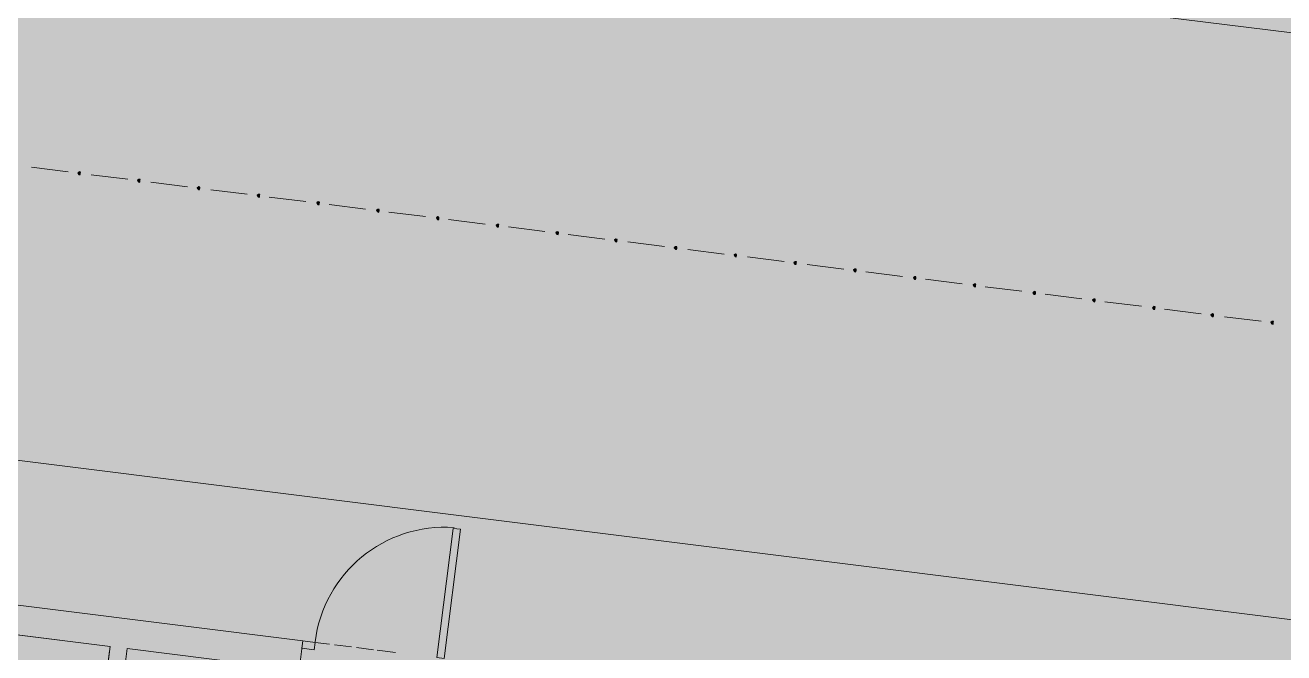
# Model space of a CAD drawing. Header units: metres. Extents: x -4 to 509425, y 7549 to 4732445.
# Drawn here: x 475991.99 to 476000.66, y 4719713.84 to 4719718.17 of the extents above; entities that cross this region are included whole.
import ezdxf

# ---------------------------------------------------------------- set-up
doc = ezdxf.new("R2010")
doc.units = ezdxf.units.M
doc.header["$LTSCALE"] = 0.01
doc.header["$MEASUREMENT"] = 0
doc.layers.get('0').update_dxf_attribs({"lineweight": 0})
doc.layers.add('_SUBESTACIÓN', color=1, linetype='Continuous')
doc.layers.add('SUBESTACION LA VID', color=253, linetype='Continuous')

# ---------------------------------------------------------------- blocks, each defined once
blk = doc.blocks.new('A$Cfff6051d')
at = {"layer": 'SUBESTACION LA VID', "transparency": 33554687}
h = blk.add_hatch(color=256, dxfattribs=at)
h.dxf.hatch_style = 2
h.paths.add_polyline_path([(475992.3676, 4719717.144), (475992.3686, 4719717.1524), (475992.3602, 4719717.1534), (475992.3508, 4719717.1461), (475992.3581, 4719717.1366), (475992.3665, 4719717.1356)])
h = blk.add_hatch(color=256, dxfattribs=at)
h.dxf.hatch_style = 2
h.paths.add_polyline_path([(475992.7792, 4719717.0924), (475992.7802, 4719717.1008), (475992.7718, 4719717.1018), (475992.7624, 4719717.0945), (475992.7697, 4719717.085), (475992.7781, 4719717.084)])
h = blk.add_hatch(color=256, dxfattribs=at)
h.dxf.hatch_style = 2
h.paths.add_polyline_path([(475993.1908, 4719717.0408), (475993.1919, 4719717.0492), (475993.1835, 4719717.0502), (475993.174, 4719717.0429), (475993.1813, 4719717.0334), (475993.1897, 4719717.0324)])
h = blk.add_hatch(color=256, dxfattribs=at)
h.dxf.hatch_style = 2
h.paths.add_polyline_path([(475993.6024, 4719716.9892), (475993.6035, 4719716.9976), (475993.5951, 4719716.9986), (475993.5856, 4719716.9913), (475993.593, 4719716.9818), (475993.6014, 4719716.9808)])
h = blk.add_hatch(color=256, dxfattribs=at)
h.dxf.hatch_style = 2
h.paths.add_polyline_path([(475994.014, 4719716.9376), (475994.0151, 4719716.946), (475994.0067, 4719716.947), (475993.9972, 4719716.9397), (475994.0046, 4719716.9302), (475994.013, 4719716.9292)])
h = blk.add_hatch(color=256, dxfattribs=at)
h.dxf.hatch_style = 2
h.paths.add_polyline_path([(475994.4256, 4719716.886), (475994.4267, 4719716.8944), (475994.4183, 4719716.8954), (475994.4088, 4719716.8881), (475994.4162, 4719716.8786), (475994.4246, 4719716.8776)])
h = blk.add_hatch(color=256, dxfattribs=at)
h.dxf.hatch_style = 2
h.paths.add_polyline_path([(475994.8373, 4719716.8344), (475994.8383, 4719716.8428), (475994.8299, 4719716.8438), (475994.8205, 4719716.8365), (475994.8278, 4719716.827), (475994.8362, 4719716.826)])
h = blk.add_hatch(color=256, dxfattribs=at)
h.dxf.hatch_style = 2
h.paths.add_polyline_path([(475995.2489, 4719716.7828), (475995.2499, 4719716.7912), (475995.2415, 4719716.7922), (475995.2321, 4719716.7849), (475995.2394, 4719716.7754), (475995.2478, 4719716.7744)])
h = blk.add_hatch(color=256, dxfattribs=at)
h.dxf.hatch_style = 2
h.paths.add_polyline_path([(475995.6605, 4719716.7312), (475995.6616, 4719716.7396), (475995.6532, 4719716.7406), (475995.6437, 4719716.7333), (475995.651, 4719716.7238), (475995.6594, 4719716.7228)])
h = blk.add_hatch(color=256, dxfattribs=at)
h.dxf.hatch_style = 2
h.paths.add_polyline_path([(475996.0637, 4719716.6806), (475996.0648, 4719716.689), (475996.0564, 4719716.6901), (475996.0469, 4719716.6827), (475996.0543, 4719716.6733), (475996.0627, 4719716.6722)])
h = blk.add_hatch(color=256, dxfattribs=at)
h.dxf.hatch_style = 2
h.paths.add_polyline_path([(475996.4753, 4719716.629), (475996.4764, 4719716.6374), (475996.468, 4719716.6385), (475996.4585, 4719716.6311), (475996.4659, 4719716.6217), (475996.4743, 4719716.6206)])
h = blk.add_hatch(color=256, dxfattribs=at)
h.dxf.hatch_style = 2
h.paths.add_polyline_path([(475996.8869, 4719716.5774), (475996.888, 4719716.5858), (475996.8796, 4719716.5868), (475996.8701, 4719716.5795), (475996.8775, 4719716.57), (475996.8859, 4719716.569)])
h = blk.add_hatch(color=256, dxfattribs=at)
h.dxf.hatch_style = 2
h.paths.add_polyline_path([(475997.2986, 4719716.5258), (475997.2996, 4719716.5342), (475997.2912, 4719716.5352), (475997.2818, 4719716.5279), (475997.2891, 4719716.5184), (475997.2975, 4719716.5174)])
h = blk.add_hatch(color=256, dxfattribs=at)
h.dxf.hatch_style = 2
h.paths.add_polyline_path([(475997.7102, 4719716.4742), (475997.7112, 4719716.4826), (475997.7028, 4719716.4836), (475997.6934, 4719716.4763), (475997.7007, 4719716.4668), (475997.7091, 4719716.4658)])
h = blk.add_hatch(color=256, dxfattribs=at)
h.dxf.hatch_style = 2
h.paths.add_polyline_path([(475998.1218, 4719716.4226), (475998.1228, 4719716.431), (475998.1144, 4719716.432), (475998.105, 4719716.4247), (475998.1123, 4719716.4152), (475998.1207, 4719716.4142)])
h = blk.add_hatch(color=256, dxfattribs=at)
h.dxf.hatch_style = 2
h.paths.add_polyline_path([(475998.5334, 4719716.371), (475998.5345, 4719716.3794), (475998.5261, 4719716.3804), (475998.5166, 4719716.3731), (475998.524, 4719716.3636), (475998.5324, 4719716.3626)])
h = blk.add_hatch(color=256, dxfattribs=at)
h.dxf.hatch_style = 2
h.paths.add_polyline_path([(475998.945, 4719716.3194), (475998.9461, 4719716.3278), (475998.9377, 4719716.3288), (475998.9282, 4719716.3215), (475998.9356, 4719716.312), (475998.944, 4719716.311)])
h = blk.add_hatch(color=256, dxfattribs=at)
h.dxf.hatch_style = 2
h.paths.add_polyline_path([(475999.3566, 4719716.2678), (475999.3577, 4719716.2762), (475999.3493, 4719716.2772), (475999.3398, 4719716.2699), (475999.3472, 4719716.2604), (475999.3556, 4719716.2594)])
h = blk.add_hatch(color=256, dxfattribs=at)
h.dxf.hatch_style = 2
h.paths.add_polyline_path([(475999.7683, 4719716.2162), (475999.7693, 4719716.2246), (475999.7609, 4719716.2256), (475999.7515, 4719716.2183), (475999.7588, 4719716.2088), (475999.7672, 4719716.2078)])
h = blk.add_hatch(color=256, dxfattribs=at)
h.dxf.hatch_style = 2
h.paths.add_polyline_path([(476000.1715, 4719716.1656), (476000.1725, 4719716.174), (476000.1641, 4719716.1751), (476000.1547, 4719716.1677), (476000.162, 4719716.1583), (476000.1704, 4719716.1572)])
h = blk.add_hatch(color=256, dxfattribs=at)
h.dxf.hatch_style = 2
h.paths.add_polyline_path([(476000.5831, 4719716.114), (476000.5841, 4719716.1224), (476000.5757, 4719716.1235), (476000.5663, 4719716.1161), (476000.5736, 4719716.1067), (476000.582, 4719716.1056)])
at = {"layer": 'SUBESTACION LA VID', "lineweight": 15}
for p, q in [((476069.2524, 4719709.5186), (475971.7161, 4719721.7467)), ((476069.7864, 4719705.4073), (475972.9145, 4719717.5521)), ((475992.2836, 4719717.1545), (475992.0316, 4719717.1861)), ((475992.6952, 4719717.1029), (475992.4432, 4719717.1345)), ((475993.1068, 4719717.0513), (475992.8548, 4719717.0829)), ((475993.5184, 4719716.9997), (475993.2664, 4719717.0313)), ((475993.9216, 4719716.9492), (475993.6696, 4719716.9807)), ((475994.3332, 4719716.8976), (475994.0812, 4719716.9291)), ((475994.7449, 4719716.8459), (475994.4929, 4719716.8775)), ((475995.1565, 4719716.7943), (475994.9045, 4719716.8259)), ((475995.5681, 4719716.7427), (475995.3161, 4719716.7743)), ((475995.9797, 4719716.6911), (475995.7277, 4719716.7227)), ((475996.3913, 4719716.6395), (475996.1393, 4719716.6711)), ((475996.8029, 4719716.5879), (475996.5509, 4719716.6195)), ((475997.2146, 4719716.5363), (475996.9626, 4719716.5679)), ((475997.6262, 4719716.4847), (475997.3742, 4719716.5163)), ((475998.0294, 4719716.4342), (475997.7774, 4719716.4658)), ((475998.441, 4719716.3826), (475998.189, 4719716.4142)), ((475998.8526, 4719716.331), (475998.6006, 4719716.3626)), ((475999.2642, 4719716.2794), (475999.0122, 4719716.3109)), ((475999.6759, 4719716.2278), (475999.4238, 4719716.2593)), ((476000.0875, 4719716.1761), (475999.8355, 4719716.2077)), ((476000.4991, 4719716.1245), (476000.2471, 4719716.1561)), ((475992.2624, 4719713.9234), (475991.7668, 4719713.9855)), ((475992.569, 4719713.8508), (475992.4132, 4719712.6076)), ((475992.569, 4719713.8508), (475992.5143, 4719713.414))]:
    blk.add_line(p, q, dxfattribs=at)
at = {"layer": 'SUBESTACION LA VID', "lineweight": 9}
for p, q in [((475994.0854, 4719713.8996), (475993.9846, 4719713.9123)), ((475994.2366, 4719713.8807), (475994.119, 4719713.8954)), ((475994.3878, 4719713.8617), (475994.2702, 4719713.8765)), ((475994.539, 4719713.8428), (475994.413, 4719713.8586))]:
    blk.add_line(p, q, dxfattribs=at)
at = {"layer": 'SUBESTACION LA VID'}
for points in [[(475992.3676, 4719717.144), (475992.3686, 4719717.1524), (475992.3602, 4719717.1534), (475992.3508, 4719717.1461), (475992.3581, 4719717.1366), (475992.3665, 4719717.1356)], [(475992.7792, 4719717.0924), (475992.7802, 4719717.1008), (475992.7718, 4719717.1018), (475992.7624, 4719717.0945), (475992.7697, 4719717.085), (475992.7781, 4719717.084)], [(475993.1908, 4719717.0408), (475993.1919, 4719717.0492), (475993.1835, 4719717.0502), (475993.174, 4719717.0429), (475993.1813, 4719717.0334), (475993.1897, 4719717.0324)], [(475993.6024, 4719716.9892), (475993.6035, 4719716.9976), (475993.5951, 4719716.9986), (475993.5856, 4719716.9913), (475993.593, 4719716.9818), (475993.6014, 4719716.9808)], [(475994.014, 4719716.9376), (475994.0151, 4719716.946), (475994.0067, 4719716.947), (475993.9972, 4719716.9397), (475994.0046, 4719716.9302), (475994.013, 4719716.9292)], [(475994.4256, 4719716.886), (475994.4267, 4719716.8944), (475994.4183, 4719716.8954), (475994.4088, 4719716.8881), (475994.4162, 4719716.8786), (475994.4246, 4719716.8776)], [(475994.8373, 4719716.8344), (475994.8383, 4719716.8428), (475994.8299, 4719716.8438), (475994.8205, 4719716.8365), (475994.8278, 4719716.827), (475994.8362, 4719716.826)], [(475995.2489, 4719716.7828), (475995.2499, 4719716.7912), (475995.2415, 4719716.7922), (475995.2321, 4719716.7849), (475995.2394, 4719716.7754), (475995.2478, 4719716.7744)], [(475995.6605, 4719716.7312), (475995.6616, 4719716.7396), (475995.6532, 4719716.7406), (475995.6437, 4719716.7333), (475995.651, 4719716.7238), (475995.6594, 4719716.7228)], [(475996.0637, 4719716.6806), (475996.0648, 4719716.689), (475996.0564, 4719716.6901), (475996.0469, 4719716.6827), (475996.0543, 4719716.6733), (475996.0627, 4719716.6722)], [(475996.4753, 4719716.629), (475996.4764, 4719716.6374), (475996.468, 4719716.6385), (475996.4585, 4719716.6311), (475996.4659, 4719716.6217), (475996.4743, 4719716.6206)], [(475996.8869, 4719716.5774), (475996.888, 4719716.5858), (475996.8796, 4719716.5868), (475996.8701, 4719716.5795), (475996.8775, 4719716.57), (475996.8859, 4719716.569)], [(475997.2986, 4719716.5258), (475997.2996, 4719716.5342), (475997.2912, 4719716.5352), (475997.2818, 4719716.5279), (475997.2891, 4719716.5184), (475997.2975, 4719716.5174)], [(475997.7102, 4719716.4742), (475997.7112, 4719716.4826), (475997.7028, 4719716.4836), (475997.6934, 4719716.4763), (475997.7007, 4719716.4668), (475997.7091, 4719716.4658)], [(475998.1218, 4719716.4226), (475998.1228, 4719716.431), (475998.1144, 4719716.432), (475998.105, 4719716.4247), (475998.1123, 4719716.4152), (475998.1207, 4719716.4142)], [(475998.5334, 4719716.371), (475998.5345, 4719716.3794), (475998.5261, 4719716.3804), (475998.5166, 4719716.3731), (475998.524, 4719716.3636), (475998.5324, 4719716.3626)], [(475998.945, 4719716.3194), (475998.9461, 4719716.3278), (475998.9377, 4719716.3288), (475998.9282, 4719716.3215), (475998.9356, 4719716.312), (475998.944, 4719716.311)], [(475999.3566, 4719716.2678), (475999.3577, 4719716.2762), (475999.3493, 4719716.2772), (475999.3398, 4719716.2699), (475999.3472, 4719716.2604), (475999.3556, 4719716.2594)], [(475999.7683, 4719716.2162), (475999.7693, 4719716.2246), (475999.7609, 4719716.2256), (475999.7515, 4719716.2183), (475999.7588, 4719716.2088), (475999.7672, 4719716.2078)], [(476000.1715, 4719716.1656), (476000.1725, 4719716.174), (476000.1641, 4719716.1751), (476000.1547, 4719716.1677), (476000.162, 4719716.1583), (476000.1704, 4719716.1572)], [(476000.5831, 4719716.114), (476000.5841, 4719716.1224), (476000.5757, 4719716.1235), (476000.5663, 4719716.1161), (476000.5736, 4719716.1067), (476000.582, 4719716.1056)]]:
    blk.add_lwpolyline(points, close=True, dxfattribs=at)
at = {"layer": 'SUBESTACION LA VID', "lineweight": 0}
for points in [[(475992.3676, 4719717.144), (475992.3686, 4719717.1524), (475992.3602, 4719717.1534), (475992.3508, 4719717.1461), (475992.3581, 4719717.1366), (475992.3665, 4719717.1356)], [(475992.7792, 4719717.0924), (475992.7802, 4719717.1008), (475992.7718, 4719717.1018), (475992.7624, 4719717.0945), (475992.7697, 4719717.085), (475992.7781, 4719717.084)], [(475993.1908, 4719717.0408), (475993.1919, 4719717.0492), (475993.1835, 4719717.0502), (475993.174, 4719717.0429), (475993.1813, 4719717.0334), (475993.1897, 4719717.0324)], [(475993.6024, 4719716.9892), (475993.6035, 4719716.9976), (475993.5951, 4719716.9986), (475993.5856, 4719716.9913), (475993.593, 4719716.9818), (475993.6014, 4719716.9808)], [(475994.014, 4719716.9376), (475994.0151, 4719716.946), (475994.0067, 4719716.947), (475993.9972, 4719716.9397), (475994.0046, 4719716.9302), (475994.013, 4719716.9292)], [(475994.4256, 4719716.886), (475994.4267, 4719716.8944), (475994.4183, 4719716.8954), (475994.4088, 4719716.8881), (475994.4162, 4719716.8786), (475994.4246, 4719716.8776)], [(475994.8373, 4719716.8344), (475994.8383, 4719716.8428), (475994.8299, 4719716.8438), (475994.8205, 4719716.8365), (475994.8278, 4719716.827), (475994.8362, 4719716.826)], [(475995.2489, 4719716.7828), (475995.2499, 4719716.7912), (475995.2415, 4719716.7922), (475995.2321, 4719716.7849), (475995.2394, 4719716.7754), (475995.2478, 4719716.7744)], [(475995.6605, 4719716.7312), (475995.6616, 4719716.7396), (475995.6532, 4719716.7406), (475995.6437, 4719716.7333), (475995.651, 4719716.7238), (475995.6594, 4719716.7228)], [(475996.0637, 4719716.6806), (475996.0648, 4719716.689), (475996.0564, 4719716.6901), (475996.0469, 4719716.6827), (475996.0543, 4719716.6733), (475996.0627, 4719716.6722)], [(475996.4753, 4719716.629), (475996.4764, 4719716.6374), (475996.468, 4719716.6385), (475996.4585, 4719716.6311), (475996.4659, 4719716.6217), (475996.4743, 4719716.6206)], [(475996.8869, 4719716.5774), (475996.888, 4719716.5858), (475996.8796, 4719716.5868), (475996.8701, 4719716.5795), (475996.8775, 4719716.57), (475996.8859, 4719716.569)], [(475997.2986, 4719716.5258), (475997.2996, 4719716.5342), (475997.2912, 4719716.5352), (475997.2818, 4719716.5279), (475997.2891, 4719716.5184), (475997.2975, 4719716.5174)], [(475997.7102, 4719716.4742), (475997.7112, 4719716.4826), (475997.7028, 4719716.4836), (475997.6934, 4719716.4763), (475997.7007, 4719716.4668), (475997.7091, 4719716.4658)], [(475998.1218, 4719716.4226), (475998.1228, 4719716.431), (475998.1144, 4719716.432), (475998.105, 4719716.4247), (475998.1123, 4719716.4152), (475998.1207, 4719716.4142)], [(475998.5334, 4719716.371), (475998.5345, 4719716.3794), (475998.5261, 4719716.3804), (475998.5166, 4719716.3731), (475998.524, 4719716.3636), (475998.5324, 4719716.3626)], [(475998.945, 4719716.3194), (475998.9461, 4719716.3278), (475998.9377, 4719716.3288), (475998.9282, 4719716.3215), (475998.9356, 4719716.312), (475998.944, 4719716.311)], [(475999.3566, 4719716.2678), (475999.3577, 4719716.2762), (475999.3493, 4719716.2772), (475999.3398, 4719716.2699), (475999.3472, 4719716.2604), (475999.3556, 4719716.2594)], [(475999.7683, 4719716.2162), (475999.7693, 4719716.2246), (475999.7609, 4719716.2256), (475999.7515, 4719716.2183), (475999.7588, 4719716.2088), (475999.7672, 4719716.2078)], [(476000.1715, 4719716.1656), (476000.1725, 4719716.174), (476000.1641, 4719716.1751), (476000.1547, 4719716.1677), (476000.162, 4719716.1583), (476000.1704, 4719716.1572)], [(476000.5831, 4719716.114), (476000.5841, 4719716.1224), (476000.5757, 4719716.1235), (476000.5663, 4719716.1161), (476000.5736, 4719716.1067), (476000.582, 4719716.1056)]]:
    blk.add_lwpolyline(points, close=True, dxfattribs=at)
at = {"layer": 'SUBESTACION LA VID', "lineweight": 9}
for points in [[(475994.875, 4719713.8006), (475994.8246, 4719713.807), (475994.9362, 4719714.6974), (475994.9867, 4719714.6911), (475994.875, 4719713.8006)], [(475993.9846, 4719713.9123), (475993.9006, 4719713.9228), (475993.8943, 4719713.8724), (475993.9783, 4719713.8619), (475993.9846, 4719713.9123)]]:
    blk.add_lwpolyline(points, dxfattribs=at)
at = {"layer": 'SUBESTACION LA VID', "lineweight": 15}
blk.add_lwpolyline([(475995.0681, 4719713.5716), (475994.9253, 4719713.5896), (475995.0681, 4719713.5716), (475994.8449, 4719711.7908), (475992.4676, 4719712.0888), (475992.6909, 4719713.8697), (475993.8753, 4719713.7212), (475993.9006, 4719713.9228), (475991.2797, 4719714.2514), (475991.2544, 4719714.0498), (475992.5732, 4719713.8844), (475992.3226, 4719711.8852), (475992.4402, 4719711.8704), (475992.4528, 4719711.9712), (475994.8301, 4719711.6732), (475994.5711, 4719709.6067), (475993.0254, 4719709.8005), (475993.0064, 4719709.6493), (475994.5521, 4719709.4555)], dxfattribs=at)
at = {"layer": 'SUBESTACION LA VID', "lineweight": 9}
blk.add_open_spline([(475994.942, 4719714.7038), (475994.4647, 4719714.7368), (475994.0446, 4719714.3912), (475993.9851, 4719713.9165)], degree=3, dxfattribs=at)

msp = doc.modelspace()

# ---------------------------------------------------------------- hatches: boundary and pattern name
at = {"layer": '_SUBESTACIÓN', "transparency": 33554559}
h = msp.add_hatch(color=1, dxfattribs=at)
h.dxf.hatch_style = 1
h.paths.add_polyline_path([(475968.6399, 4719805.825), (476089.9386, 4719790.615), (476078.1686, 4719696.74), (475956.8686, 4719711.9502)])

# ---------------------------------------------------------------- block references
at = {"linetype": 'Continuous'}
msp.add_blockref('A$Cfff6051d', (0, 0), dxfattribs=at)

doc.saveas('drawing.dxf')
